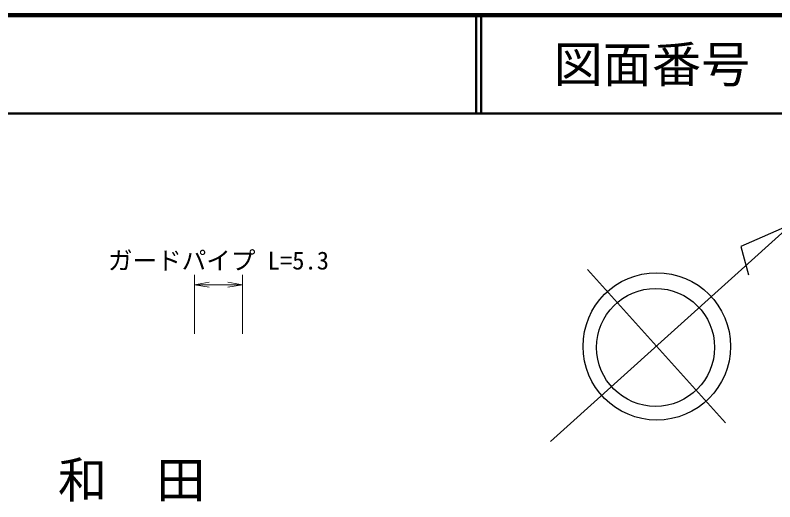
# Model space of a CAD drawing. Units: millimetres, scale not verified. Extents: x 40000 to 680000, y 20000 to 380000.
# Drawn here: x 461854 to 539120, y 330484 to 380000 of the extents above; entities that cross this region are included whole.
import ezdxf
from ezdxf.enums import TextEntityAlignment as Align

# ---------------------------------------------------------------- set-up
doc = ezdxf.new("R2010")
doc.units = ezdxf.units.MM
doc.header["$LTSCALE"] = 1000
for name, color, linetype, lineweight in [('M-BMK-HTXT', 7, 'Continuous', 13), ('M-STR-HTXT', 7, 'Continuous', 13), ('M-STR-STRC', 7, 'Continuous', 25), ('M-TTL', 2, 'Continuous', 140), ('M-TTL-LINE', 7, 'Continuous', 50)]:
    doc.layers.add(name, color=color, linetype=linetype, lineweight=lineweight)
doc.layers.add('M-TTL-TXT', color=7, linetype='Continuous')
doc.styles.add('ＭＳ ゴシック', font='')
doc.styles.get('ＭＳ ゴシック').set_extended_font_data('MS Gothic')

# ---------------------------------------------------------------- blocks, each defined once
blk = doc.blocks.new('open_arrow')
at = {"color": 0, "linetype": 'Continuous', "lineweight": -2}
blk.add_lwpolyline([(7.5, 1.25), (0, 0), (7.5, -1.25)], dxfattribs=at)

msp = doc.modelspace()

# ---------------------------------------------------------------- linework, layer by layer
at = {"layer": 'M-STR-HTXT'}
for p, q in [((480088, 347570), (480088, 353570)), ((484977, 347570), (484977, 353570)), ((480088, 352570), (484977, 352570))]:
    msp.add_line(p, q, dxfattribs=at)
at = {"layer": 'M-STR-STRC'}
for p, q in [((516315, 336621), (540851, 358732)), ((540851, 358732), (535652, 356478)), ((535652, 356478), (536447, 353585)), ((520057, 354128), (534116, 338528))]:
    msp.add_line(p, q, dxfattribs=at)
for centre, radius in [((527115, 346296), 7500), ((526992, 346197), 6000)]:
    msp.add_circle(centre, radius, dxfattribs=at)
at = {"layer": 'M-TTL'}
msp.add_line((680000, 380000), (40000, 380000), dxfattribs=at)
at = {"layer": 'M-TTL-LINE'}
for p, q in [((508747, 380000), (508747, 370000)), ((509247, 380000), (509247, 370000)), ((40000, 370000), (680000, 370000))]:
    msp.add_line(p, q, dxfattribs=at)

# ---------------------------------------------------------------- block references
at = {"layer": 'M-STR-HTXT', "xscale": 200, "yscale": 200}
msp.add_blockref('open_arrow', (480088, 352570), dxfattribs=at)
at = {"layer": 'M-STR-HTXT', "xscale": 200, "yscale": 200, "rotation": 180}
msp.add_blockref('open_arrow', (484977, 352570), dxfattribs=at)

# ---------------------------------------------------------------- texts
at = {"layer": 'M-BMK-HTXT', "insert": (466210, 332512), "char_height": 3666, "attachment_point": 5, "style": 'ＭＳ ゴシック'}
msp.add_mtext('\\T2;字上和田', dxfattribs=at)
at = {"layer": 'M-STR-HTXT', "style": 'ＭＳ ゴシック'}
msp.add_text('ガードパイプ L=5.3', height=1833, dxfattribs=at).set_placement((482532, 353570), align=Align.BOTTOM_CENTER)
at = {"layer": 'M-TTL-TXT', "style": 'ＭＳ ゴシック'}
msp.add_text('図面番号', height=3666, dxfattribs=at).set_placement((526622, 375000), align=Align.MIDDLE_CENTER)

doc.saveas('drawing.dxf')
